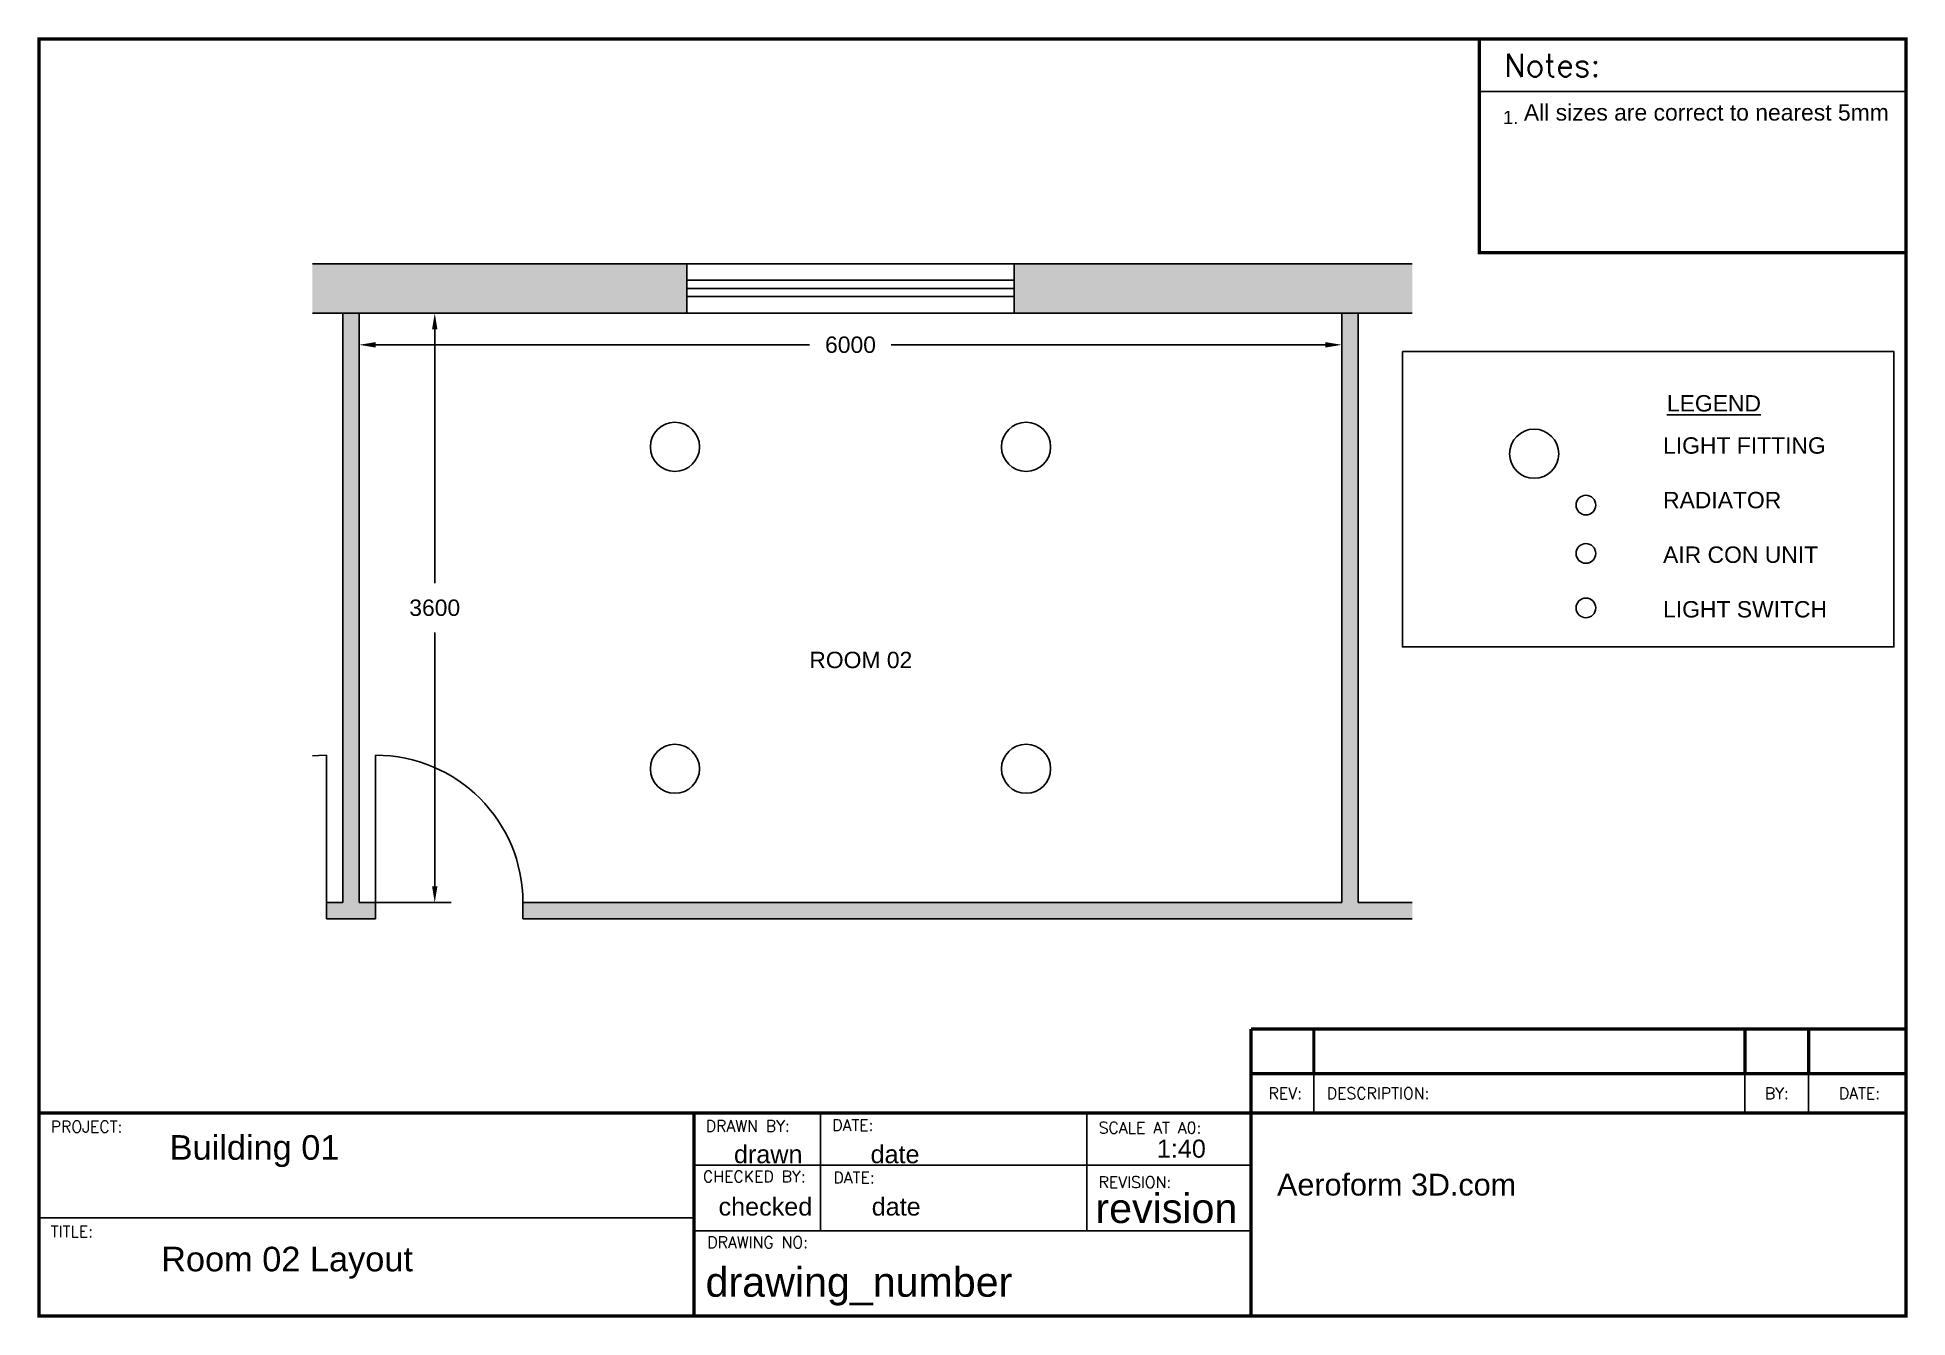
# Paper-space layout 'Room 02' of a CAD drawing. Header units: millimetres. Extents: x -45 to 241, y 45 to 240.
# The model-space entities are those that its viewports show. They can reach past a viewport. Long polylines and large blocks are cut down to what shows.
import ezdxf

# ---------------------------------------------------------------- set-up
doc = ezdxf.new("R2010")
doc.units = ezdxf.units.MM
doc.header["$MEASUREMENT"] = 0
for name, color, linetype in [('Doors', 160, 'Continuous'), ('ExternalWalls', 7, 'Continuous'), ('Hatch', 7, 'Continuous'), ('InternalWalls', 7, 'Continuous'), ('Lighting', 20, 'Continuous'), ('Vport', 7, 'Continuous'), ('Windows', 96, 'Continuous'), ('YS-TEXT-LARGE', 250, 'Continuous'), ('YS-TEXT-MEDIUM', 6, 'Continuous'), ('YS-TEXT-SMALL', 2, 'Continuous'), ('YS-TITLEBLOCK-BORDERS', 154, 'Continuous'), ('YS-TITLEBLOCK-TEXT-NONEDITABLE', 154, 'Continuous')]:
    doc.layers.add(name, color=color, linetype=linetype)
doc.layers.get('Vport').off()
doc.styles.add('ROMANS', font='romans.shx')
doc.styles.get("Standard").update_dxf_attribs({"font": 'arial.ttf'})
doc.styles.add('YS TEXT', font='arial.ttf')
doc.dimstyles.new('BuildingStyle', dxfattribs={"dimtxt": 2.5, "dimasz": 2.5, "dimexe": 2.5, "dimexo": 0.0625, "dimgap": 2.5, "dimtad": 0, "dimtih": 1, "dimtoh": 1, "dimdec": 0, "dimzin": 0, "dimdsep": 46, "dimtxsty": 'Standard', "dimcen": 0.09, "dimadec": 0, "dimazin": 0, "dimtfac": 1, "dimtdec": 0, "dimtofl": 0, "dimtmove": 2, "dimatfit": 3, "dimfxl": 1, "dimtolj": 1, "dimtzin": 0, "dimarcsym": 0})

# ---------------------------------------------------------------- blocks, each defined once
blk = doc.blocks.new('*D22')
at = {"color": 0, "lineweight": -2, "transparency": 16777216}
for p, q in [((4.13, 198.21), (4.13, 190.93)), ((154.13, 198.21), (154.13, 190.93)), ((6.63, 193.43), (72.89, 193.43)), ((151.63, 193.43), (85.36, 193.43))]:
    blk.add_line(p, q, dxfattribs=at)
at = {"color": 0, "transparency": 16777216}
for points in [[(6.63, 193.84), (6.63, 193.01), (4.13, 193.43)], [(151.63, 193.84), (151.63, 193.01), (154.13, 193.43)]]:
    blk.add_solid(points, dxfattribs=at)
at = {"layer": 'Defpoints', "color": 0, "transparency": 16777216}
for p in [(4.13, 198.27), (154.13, 198.27), (154.13, 193.43)]:
    blk.add_point(p, dxfattribs=at)
at = {"color": 0, "transparency": 16777216, "insert": (79.13, 193.43), "char_height": 2.5, "attachment_point": 5}
blk.add_mtext('\\A1;6000', dxfattribs=at)
blk = doc.blocks.new('*D23')
at = {"color": 0, "lineweight": -2, "transparency": 16777216}
for p, q in [((4.19, 198.27), (18.16, 198.27)), ((15.66, 195.77), (15.66, 157.05)), ((15.66, 110.77), (15.66, 149.5)), ((4.19, 108.27), (18.16, 108.27))]:
    blk.add_line(p, q, dxfattribs=at)
at = {"color": 0, "transparency": 16777216}
for points in [[(15.25, 195.77), (16.08, 195.77), (15.66, 198.27)], [(15.25, 110.77), (16.08, 110.77), (15.66, 108.27)]]:
    blk.add_solid(points, dxfattribs=at)
at = {"layer": 'Defpoints', "color": 0, "transparency": 16777216}
for p in [(4.13, 198.27), (4.13, 108.27), (15.66, 108.27)]:
    blk.add_point(p, dxfattribs=at)
at = {"color": 0, "transparency": 16777216, "insert": (15.66, 153.27), "char_height": 2.5, "attachment_point": 5}
blk.add_mtext('\\A1;3600', dxfattribs=at)
blk = doc.blocks.new('300DIALight')
at = {"layer": 'Lighting'}
blk.add_circle((0, 0), 150, dxfattribs=at)
blk = doc.blocks.new('Door')
for points in [[(0, 100), (0, 1000)], [(-900, 100), (-900, 0)], [(0, 100), (0, 0)]]:
    blk.add_lwpolyline(points)
blk.add_arc((0, 100), 900, 90, 180)
blk = doc.blocks.new('Window')
blk.add_lwpolyline([(0, -300), (2000, -300), (2000, 0), (0, 0)], close=True)
for points in [[(0, -100), (2000, -100)], [(0, -150), (2000, -150)], [(0, -200), (2000, -200)]]:
    blk.add_lwpolyline(points)

msp = doc.modelspace()

# ---------------------------------------------------------------- hatches: boundary and pattern name
at = {"layer": 'Hatch'}
h = msp.add_hatch(color=252, dxfattribs=at)
h.dxf.hatch_style = 1
h.paths.add_polyline_path([(9560, 12050), (5960, 12050), (5960, 11750), (9560, 11750)])
h.paths.add_polyline_path([(15660, 12050), (11560, 12050), (11560, 11750), (15660, 11750)])
h.paths.add_polyline_path([(20160, 12050), (17660, 12050), (17660, 11750), (20160, 11750)])
h.paths.add_polyline_path([(20160, 2350), (17660, 2350), (17660, 2050), (20160, 2050)])
h.paths.add_polyline_path([(15660, 2350), (11560, 2350), (11560, 2050), (15660, 2050)])
h.paths.add_polyline_path([(9560, 2350), (5960, 2350), (5960, 2050), (9560, 2050)])
h.paths.add_polyline_path([(3060, 11050), (3360, 11050), (3360, 11750), (3960, 11750), (3960, 12050), (3060, 12050)])
h.paths.add_polyline_path([(3360, 3050), (3060, 3050), (3060, 2050), (3960, 2050), (3960, 2350), (3360, 2350)])
h.paths.add_polyline_path([(3060, 5050), (3360, 5050), (3360, 9050), (3060, 9050)])
h.paths.add_polyline_path([(22760, 5050), (23060, 5050), (23060, 7950), (22760, 7950)])
h.paths.add_polyline_path([(23060, 3050), (22760, 3050), (22760, 2350), (22160, 2350), (22160, 2050), (23060, 2050)])
h.paths.add_polyline_path([(22760, 11050), (23060, 11050), (23060, 12050), (22160, 12050), (22160, 11750), (22760, 11750)])
h.paths.add_polyline_path([(23060, 9050), (22760, 9050), (22760, 7950), (23060, 7950)])
h = msp.add_hatch(color=253, dxfattribs=at)
h.dxf.hatch_style = 1
h.paths.add_polyline_path([(6460, 8150), (3360, 8150), (3360, 8050), (6460, 8050)])
h.paths.add_polyline_path([(7660, 8150), (7560, 8150), (7560, 11750), (7460, 11750), (7460, 8150), (7360, 8150), (7360, 8050), (7660, 8050)])
h.paths.add_polyline_path([(6460, 6050), (3360, 6050), (3360, 5950), (6460, 5950)])
h.paths.add_polyline_path([(7660, 6050), (7360, 6050), (7360, 5950), (7460, 5950), (7460, 2350), (7560, 2350), (7560, 5950), (7660, 5950)])
h.paths.add_polyline_path([(18660, 6050), (8560, 6050), (8560, 5950), (13560, 5950), (13560, 2350), (13660, 2350), (13660, 5950), (18660, 5950)])
h.paths.add_polyline_path([(17660, 8150), (13660, 8150), (13660, 11750), (13560, 11750), (13560, 8150), (8560, 8150), (8560, 8050), (17660, 8050)])
h.paths.add_polyline_path([(21760, 8150), (18760, 8150), (18760, 11750), (18660, 11750), (18660, 8150), (18560, 8150), (18560, 8050), (21760, 8050)])
h.paths.add_polyline_path([(19760, 6050), (19560, 6050), (19560, 5950), (19660, 5950), (19660, 2350), (19760, 2350)])
h.paths.add_polyline_path([(22760, 8150), (22660, 8150), (22660, 8050), (22760, 8050)])

# ---------------------------------------------------------------- linework, layer by layer
at = {"layer": 'ExternalWalls'}
for points in [[(23060, 7950), (23060, 12050), (3060, 12050), (3060, 2050), (23060, 2050), (23060, 7950)], [(22760, 7950), (22760, 11750), (3360, 11750), (3360, 2350), (22760, 2350), (22760, 7950)]]:
    msp.add_lwpolyline(points, dxfattribs=at)
at = {"layer": 'InternalWalls'}
for points in [[(7460, 11750), (7460, 8150)], [(7560, 11750), (7560, 8150)], [(13560, 11750), (13560, 8150)], [(13660, 11750), (13660, 8150)], [(7360, 8150), (7460, 8150)], [(7560, 8150), (7660, 8150)], [(8560, 8150), (13560, 8150)], [(13660, 8150), (17660, 8150)], [(7360, 8050), (7660, 8050)], [(8560, 8050), (17660, 8050)]]:
    msp.add_lwpolyline(points, dxfattribs=at)

# ---------------------------------------------------------------- block references
at = {"layer": 'Doors'}
msp.add_blockref('Door', (7360, 8050), dxfattribs=at)
at = {"layer": 'Doors', "xscale": -1}
msp.add_blockref('Door', (7660, 8050), dxfattribs=at)
at = {"layer": 'Lighting'}
msp.add_blockref('300DIALight', (9488, 10933), dxfattribs=at)
at = {"layer": 'Lighting', "xscale": -1}
msp.add_blockref('300DIALight', (11632, 10933), dxfattribs=at)
at = {"layer": 'Lighting', "xscale": -1, "rotation": 180}
msp.add_blockref('300DIALight', (9488, 8967), dxfattribs=at)
at = {"layer": 'Lighting', "rotation": 180}
msp.add_blockref('300DIALight', (11632, 8967), dxfattribs=at)
at = {"layer": 'Windows'}
msp.add_blockref('Window', (9560, 12050), dxfattribs=at)

psp = doc.layouts.new('Room 02')

# ---------------------------------------------------------------- linework, layer by layer
psp.add_lwpolyline([(163.396, 192.384), (238.425, 192.384), (238.425, 147.297), (163.396, 147.297)], close=True)
at = {"layer": 'YS-TITLEBLOCK-BORDERS', "linetype": 'Continuous'}
for p, q in [((136.255, 240.115), (236.255, 240.115)), ((55.255, 76.157), (91.014, 76.157))]:
    psp.add_line(p, q, dxfattribs=at)
at = {"layer": 'YS-TITLEBLOCK-BORDERS', "color": 7, "linetype": 'Continuous'}
for p, q in [((175.116, 232.115), (240.255, 232.115)), ((149.86, 76.157), (149.86, 82.157)), ((215.669, 76.157), (215.669, 82.157)), ((225.387, 76.157), (225.387, 82.157)), ((74.565, 76.157), (74.565, 66.157)), ((115.187, 76.158), (115.187, 66.158)), ((140.255, 76.157), (240.255, 76.157)), ((55.255, 68.157), (140.255, 68.157)), ((74.565, 68.158), (74.565, 58.158)), ((115.187, 68.158), (115.187, 58.158)), ((55.255, 60.157), (-44.745, 60.157)), ((55.255, 58.157), (140.255, 58.157))]:
    psp.add_line(p, q, dxfattribs=at)
at = {"layer": 'YS-TITLEBLOCK-BORDERS', "color": 7, "linetype": 'Continuous', "const_width": 0.5}
for points in [[(-44.745, 240.115), (240.255, 240.115), (240.255, 45.157), (-44.745, 45.157)], [(175.116, 240.115), (240.255, 240.115), (240.255, 207.507), (175.116, 207.507)], [(140.255, 76.157), (240.255, 76.157), (240.255, 45.157), (140.255, 45.157)]]:
    psp.add_lwpolyline(points, close=True, dxfattribs=at)
for points in [[(240.255, 82.157), (240.255, 104.463)], [(140.255, 82.157), (140.255, 88.964)], [(140.255, 88.964), (240.255, 88.964)], [(149.86, 82.157), (149.86, 88.964)], [(215.669, 82.157), (215.669, 88.964)], [(225.387, 82.157), (225.387, 88.964)], [(140.255, 82.157), (140.255, 76.157), (240.255, 76.157), (240.255, 82.157), (140.255, 82.157)], [(55.255, 45.157), (55.255, 76.157), (-44.745, 76.157), (-44.745, 45.157), (55.255, 45.157)], [(140.255, 45.157), (140.255, 76.157), (55.255, 76.157), (55.255, 45.157), (140.255, 45.157)]]:
    psp.add_lwpolyline(points, dxfattribs=at)

# ---------------------------------------------------------------- block references
at = {"layer": 'Lighting', "xscale": 0.02499999990250141, "yscale": 0.02499999990250141, "zscale": 0.02499999990250141}
psp.add_blockref('300DIALight', (183.497, 176.802), dxfattribs=at)
at = {"layer": 'Lighting', "xscale": 0.009999999572173431, "yscale": 0.009999999572173431, "zscale": 0.009999999572173431, "rotation": 180}
for p in [(191.39, 168.956), (191.39, 161.578), (191.39, 153.264)]:
    psp.add_blockref('300DIALight', p, dxfattribs=at)

# ---------------------------------------------------------------- texts
at = {"char_height": 2.5, "attachment_point": 1}
for s, width, insert in [('All sizes are correct to nearest 5mm', 56.76454, (181.931, 230.162)), ('{\\LLEGEND}', 29.48623, (203.763, 185.749)), ('LIGHT FITTING\\P\\PRADIATOR\\P\\PAIR CON UNIT\\P\\PLIGHT SWITCH', 29.48623, (203.177, 179.308)), ('ROOM 02', 29.48623, (72.845, 146.566))]:
    psp.add_mtext_dynamic_manual_height_columns(s, width=width, gutter_width=1, heights=[0], dxfattribs=dict(at, insert=insert))
at = {"layer": 'YS-TEXT-LARGE', "linetype": 'Continuous', "insert": (144.252, 66.875), "char_height": 7.5, "attachment_point": 1, "style": 'YS TEXT'}
psp.add_mtext('{\\H0.44444x;Aeroform 3D.com\\P\\P\\H0.68751x; }', dxfattribs=at)
at = {"layer": 'YS-TEXT-MEDIUM', "color": 5, "style": 'YS TEXT'}
for s, insert, char_height, width, attachment_point in [('Building 01', (-24.804, 72.761), 3.75, 77.15387, 1), ('drawn', (66.568, 71.234), 2.75, 10.51582, 2), ('date', (85.931, 71.234), 2.75, 7.51453, 2), ('1:40', (129.638, 72.078), 2.75, 12.66122, 2), ('checked', (66.14, 63.234), 2.75, 14.38055, 2), ('date', (86.108, 63.234), 2.75, 7.51453, 2), ('revision', (127.353, 63.85), 4.5, 21.77032, 2), ('Room 02 Layout', (-26.101, 55.723), 3.75, 80.31193, 1), ('drawing_number', (80.425, 52.594), 4.5, 47.14691, 2)]:
    psp.add_mtext(s, dxfattribs=dict(at, insert=insert, char_height=char_height, width=width, attachment_point=attachment_point))
at = {"layer": 'YS-TEXT-SMALL', "color": 5, "insert": (178.738, 229.152), "char_height": 2, "width": 9.67295, "attachment_point": 1, "style": 'YS TEXT'}
psp.add_mtext('\\pi-6,l6,t6;1.^I', dxfattribs=at)
at = {"layer": 'YS-TITLEBLOCK-TEXT-NONEDITABLE', "color": 7, "linetype": 'Continuous', "insert": (186.255, 236.115), "char_height": 3.5, "width": 68.47, "attachment_point": 5, "style": 'ROMANS'}
psp.add_mtext('Notes:', dxfattribs=at)
at = {"layer": 'YS-TITLEBLOCK-TEXT-NONEDITABLE', "linetype": 'Continuous', "char_height": 1.75, "style": 'ROMANS'}
for s, insert, width, attachment_point in [('REV:', (145.505, 79.157), 42.25, 5), ('DESCRIPTION:', (151.834, 79.157), 42.25, 4), ('BY:', (220.552, 79.157), 42.25, 5), ('DATE:', (233.165, 79.157), 42.25, 5), ('PROJECT:', (-42.962, 74.926), 37.6786, 1), ('DRAWN BY:', (57.038, 75.041), 37.6786, 1), ('DATE:', (76.349, 75.172), 37.4556, 1), ('SCALE AT A0:', (117.017, 74.77), 37.6786, 1), ('CHECKED BY:', (56.608, 67.324), 37.6786, 1), ('DATE:', (76.526, 67.172), 37.4556, 1), ('REVISION:', (117.003, 66.459), 37.6786, 1), ('TITLE:', (-42.962, 58.926), 37.6786, 1), ('DRAWING NO:', (57.275, 57.281), 37.6786, 1)]:
    psp.add_mtext(s, dxfattribs=dict(at, insert=insert, width=width, attachment_point=attachment_point))

# ---------------------------------------------------------------- dimensions: what is measured, and where the dimension line sits
dim = psp.add_linear_dim(base=(154.129, 193.426), p1=(4.129, 198.274), p2=(154.129, 198.274), dimstyle='BuildingStyle', override={"dimlfac": -40})
dim.commit()
dim.dimension.update_dxf_attribs({"geometry": '*D22', "text_midpoint": (79.129, 193.426)})
dim = psp.add_linear_dim(base=(15.664, 108.274), p1=(4.129, 198.274), p2=(4.129, 108.274), angle=90, dimstyle='BuildingStyle', override={"dimlfac": -40})
dim.commit()
dim.dimension.update_dxf_attribs({"geometry": '*D23', "text_midpoint": (15.664, 153.274)})

# ---------------------------------------------------------------- viewports
at = {"layer": 'Vport'}
psp.add_viewport(center=(80.936, 155.683), size=(167.882, 117.89022), view_center_point=(10632.208, 10046.061), view_height=4715.60895, dxfattribs=at)

doc.saveas('drawing.dxf')
